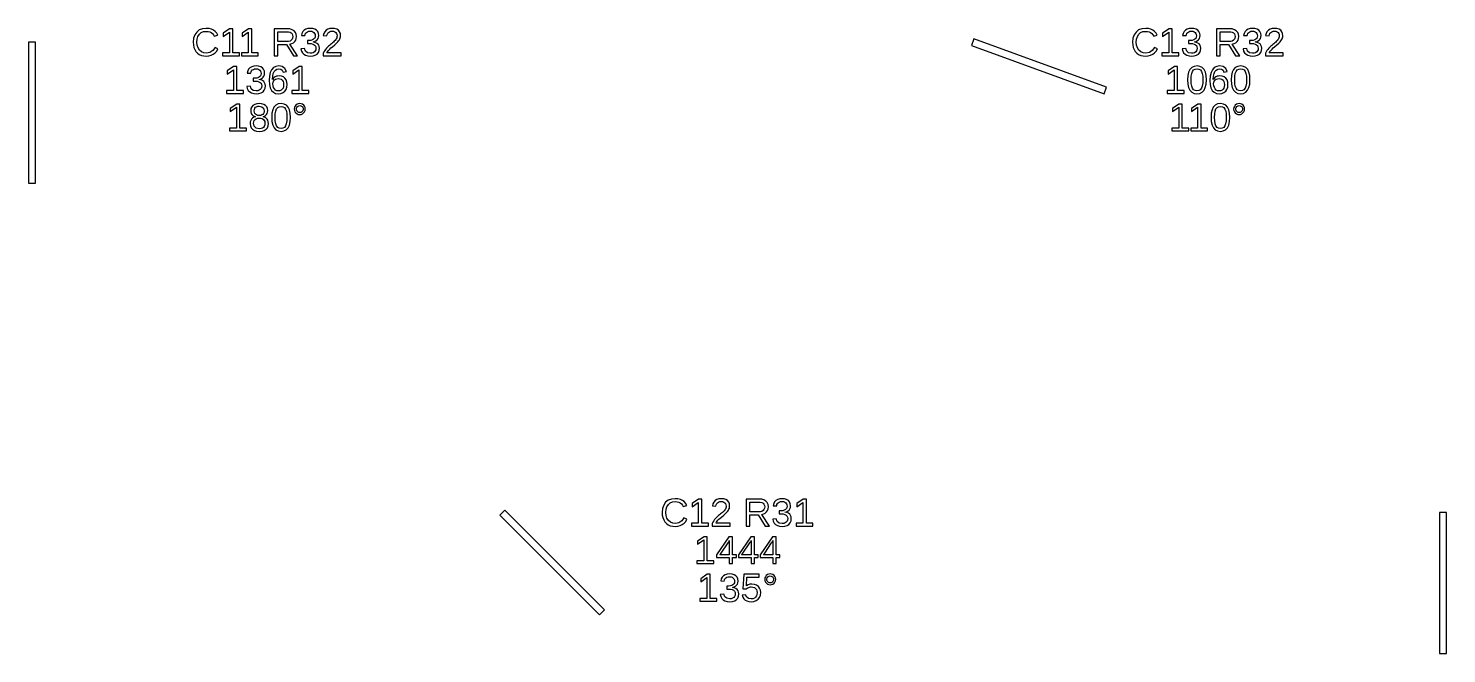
# Model space of a CAD drawing. Extents: x 206 to 2890, y 20 to 453.
# Drawn here: x 1223.2 to 1524.8, y 20 to 152.9 of the extents above; entities that cross this region are included whole.
import ezdxf

# ---------------------------------------------------------------- set-up
doc = ezdxf.new("R2010")
doc.units = 0
doc.layers.get('0').update_dxf_attribs({"linetype": 'CONTINUOUS'})

msp = doc.modelspace()

# ---------------------------------------------------------------- linework, layer by layer
for points in [[(1261.62, 147.093), (1262.12, 147.222), (1262.57, 147.437), (1262.97, 147.734), (1263.3, 148.109), (1263.56, 148.564), (1262.93, 148.881), (1262.46, 148.219), (1261.86, 147.821), (1261.12, 147.689), (1260.54, 147.76), (1260.04, 147.974), (1259.63, 148.33), (1259.32, 148.803), (1259.14, 149.368), (1259.08, 150.024), (1259.14, 150.685), (1259.31, 151.244), (1259.61, 151.703), (1260.01, 152.043), (1260.5, 152.247), (1261.09, 152.315), (1261.47, 152.286), (1261.82, 152.198), (1262.13, 152.051), (1262.4, 151.848), (1262.62, 151.593), (1262.78, 151.286), (1263.51, 151.53), (1263.28, 151.961), (1262.98, 152.315), (1262.61, 152.592), (1262.17, 152.791), (1261.66, 152.91), (1261.08, 152.95), (1260.27, 152.863), (1259.58, 152.604), (1259.03, 152.173), (1258.62, 151.589), (1258.37, 150.873), (1258.29, 150.024), (1258.32, 149.441), (1258.43, 148.913), (1258.62, 148.44), (1258.87, 148.028), (1259.2, 147.685), (1259.58, 147.41), (1260.03, 147.21), (1260.53, 147.09), (1261.08, 147.05)], [(1268.11, 147.754), (1266.71, 147.754), (1266.71, 152.864), (1266.04, 152.864), (1264.68, 151.933), (1264.68, 151.241), (1265.98, 152.165), (1265.98, 147.754), (1264.52, 147.754), (1264.52, 147.132), (1268.11, 147.132)], [(1272.13, 147.754), (1270.73, 147.754), (1270.73, 152.864), (1270.06, 152.864), (1268.7, 151.933), (1268.7, 151.241), (1269.99, 152.165), (1269.99, 147.754), (1268.53, 147.754), (1268.53, 147.132), (1272.13, 147.132)], [(1276.31, 149.512), (1278.1, 149.512), (1279.58, 147.132), (1280.48, 147.132), (1278.85, 149.601), (1279.26, 149.713), (1279.6, 149.896), (1279.88, 150.151), (1280.09, 150.463), (1280.21, 150.821), (1280.25, 151.225), (1280.19, 151.702), (1280.02, 152.104), (1279.72, 152.431), (1279.32, 152.672), (1278.83, 152.816), (1278.23, 152.864), (1275.53, 152.864), (1275.53, 147.132), (1276.31, 147.132)], [(1276.31, 150.126), (1276.31, 152.242), (1278.15, 152.242), (1278.54, 152.213), (1278.87, 152.125), (1279.13, 151.979), (1279.32, 151.778), (1279.43, 151.524), (1279.47, 151.217), (1279.43, 150.898), (1279.32, 150.63), (1279.13, 150.413), (1278.88, 150.254), (1278.56, 150.158), (1278.18, 150.126)], [(1283.77, 147.099), (1284.25, 147.244), (1284.63, 147.486), (1284.91, 147.816), (1285.08, 148.225), (1285.13, 148.714), (1285.09, 149.06), (1284.98, 149.363), (1284.78, 149.626), (1284.51, 149.835), (1284.17, 149.978), (1283.78, 150.057), (1283.78, 150.073), (1284.14, 150.179), (1284.43, 150.335), (1284.67, 150.539), (1284.84, 150.791), (1284.94, 151.089), (1284.98, 151.432), (1284.92, 151.875), (1284.76, 152.247), (1284.5, 152.549), (1284.14, 152.772), (1283.69, 152.905), (1283.16, 152.95), (1282.66, 152.906), (1282.23, 152.774), (1281.87, 152.555), (1281.58, 152.258), (1281.38, 151.892), (1281.28, 151.457), (1282.02, 151.4), (1282.08, 151.678), (1282.19, 151.911), (1282.37, 152.099), (1282.59, 152.237), (1282.85, 152.32), (1283.15, 152.348), (1283.48, 152.318), (1283.74, 152.229), (1283.95, 152.081), (1284.1, 151.882), (1284.19, 151.64), (1284.22, 151.355), (1284.19, 151.068), (1284.08, 150.826), (1283.89, 150.629), (1283.64, 150.483), (1283.33, 150.395), (1282.96, 150.366), (1282.56, 150.366), (1282.56, 149.731), (1282.97, 149.731), (1283.39, 149.702), (1283.74, 149.615), (1284.01, 149.469), (1284.21, 149.271), (1284.33, 149.028), (1284.37, 148.739), (1284.34, 148.41), (1284.23, 148.14), (1284.06, 147.929), (1283.82, 147.778), (1283.53, 147.687), (1283.19, 147.656), (1282.56, 147.769), (1282.14, 148.108), (1281.94, 148.674), (1281.18, 148.604), (1281.3, 148.134), (1281.5, 147.746), (1281.8, 147.443), (1282.19, 147.225), (1282.65, 147.094), (1283.19, 147.05)], [(1289.72, 147.754), (1286.73, 147.754), (1286.82, 147.946), (1286.96, 148.144), (1287.12, 148.346), (1287.33, 148.559), (1287.58, 148.789), (1287.87, 149.036), (1288.37, 149.457), (1288.76, 149.797), (1289.02, 150.057), (1289.2, 150.277), (1289.36, 150.496), (1289.47, 150.716), (1289.56, 150.936), (1289.61, 151.157), (1289.63, 151.379), (1289.57, 151.843), (1289.42, 152.23), (1289.16, 152.541), (1288.81, 152.768), (1288.36, 152.904), (1287.83, 152.95), (1287.33, 152.905), (1286.9, 152.769), (1286.54, 152.543), (1286.25, 152.24), (1286.05, 151.876), (1285.95, 151.448), (1286.7, 151.379), (1286.76, 151.663), (1286.88, 151.901), (1287.06, 152.093), (1287.28, 152.235), (1287.53, 152.319), (1287.83, 152.348), (1288.13, 152.319), (1288.39, 152.232), (1288.6, 152.087), (1288.75, 151.89), (1288.84, 151.646), (1288.87, 151.355), (1288.86, 151.13), (1288.8, 150.921), (1288.71, 150.728), (1288.6, 150.547), (1288.45, 150.37), (1288.29, 150.199), (1288.11, 150.031), (1287.92, 149.863), (1287.71, 149.695), (1287.49, 149.522), (1287.27, 149.34), (1287.06, 149.148), (1286.84, 148.943), (1286.63, 148.724), (1286.43, 148.488), (1286.24, 148.233), (1286.07, 147.953), (1285.92, 147.648), (1285.92, 147.132), (1289.72, 147.132)], [(1461.31, 147.093), (1461.81, 147.222), (1462.26, 147.437), (1462.66, 147.734), (1462.99, 148.109), (1463.26, 148.564), (1462.62, 148.881), (1462.15, 148.219), (1461.55, 147.821), (1460.81, 147.689), (1460.23, 147.76), (1459.73, 147.974), (1459.32, 148.33), (1459.01, 148.803), (1458.83, 149.368), (1458.77, 150.024), (1458.83, 150.685), (1459, 151.244), (1459.3, 151.703), (1459.7, 152.043), (1460.19, 152.247), (1460.78, 152.315), (1461.16, 152.286), (1461.51, 152.198), (1461.83, 152.051), (1462.09, 151.848), (1462.31, 151.593), (1462.47, 151.286), (1463.2, 151.53), (1462.97, 151.961), (1462.67, 152.315), (1462.3, 152.592), (1461.86, 152.791), (1461.35, 152.91), (1460.77, 152.95), (1459.96, 152.863), (1459.28, 152.604), (1458.72, 152.173), (1458.31, 151.589), (1458.06, 150.873), (1457.98, 150.024), (1458.02, 149.441), (1458.13, 148.913), (1458.31, 148.44), (1458.56, 148.028), (1458.89, 147.685), (1459.27, 147.41), (1459.72, 147.21), (1460.22, 147.09), (1460.77, 147.05)], [(1467.8, 147.754), (1466.41, 147.754), (1466.41, 152.864), (1465.73, 152.864), (1464.37, 151.933), (1464.37, 151.241), (1465.67, 152.165), (1465.67, 147.754), (1464.21, 147.754), (1464.21, 147.132), (1467.8, 147.132)], [(1471.11, 147.099), (1471.59, 147.244), (1471.97, 147.486), (1472.25, 147.816), (1472.42, 148.225), (1472.48, 148.714), (1472.44, 149.06), (1472.32, 149.363), (1472.12, 149.626), (1471.85, 149.835), (1471.51, 149.978), (1471.12, 150.057), (1471.12, 150.073), (1471.48, 150.179), (1471.77, 150.335), (1472.01, 150.539), (1472.18, 150.791), (1472.28, 151.089), (1472.32, 151.432), (1472.26, 151.875), (1472.1, 152.247), (1471.84, 152.549), (1471.48, 152.772), (1471.03, 152.905), (1470.5, 152.95), (1470, 152.906), (1469.57, 152.774), (1469.21, 152.555), (1468.92, 152.258), (1468.72, 151.892), (1468.62, 151.457), (1469.36, 151.4), (1469.42, 151.678), (1469.54, 151.911), (1469.71, 152.099), (1469.93, 152.237), (1470.19, 152.32), (1470.49, 152.348), (1470.82, 152.318), (1471.08, 152.229), (1471.29, 152.081), (1471.44, 151.882), (1471.53, 151.64), (1471.56, 151.355), (1471.53, 151.068), (1471.42, 150.826), (1471.23, 150.629), (1470.98, 150.483), (1470.67, 150.395), (1470.3, 150.366), (1469.9, 150.366), (1469.9, 149.731), (1470.32, 149.731), (1470.73, 149.702), (1471.08, 149.615), (1471.35, 149.469), (1471.55, 149.271), (1471.68, 149.028), (1471.72, 148.739), (1471.68, 148.41), (1471.57, 148.14), (1471.4, 147.929), (1471.16, 147.778), (1470.87, 147.687), (1470.53, 147.656), (1469.9, 147.769), (1469.49, 148.108), (1469.28, 148.674), (1468.53, 148.604), (1468.64, 148.134), (1468.84, 147.746), (1469.14, 147.443), (1469.53, 147.225), (1469.99, 147.094), (1470.53, 147.05)], [(1476.62, 149.512), (1478.4, 149.512), (1479.89, 147.132), (1480.79, 147.132), (1479.16, 149.601), (1479.57, 149.713), (1479.91, 149.896), (1480.19, 150.151), (1480.4, 150.463), (1480.52, 150.821), (1480.56, 151.225), (1480.5, 151.702), (1480.33, 152.104), (1480.03, 152.431), (1479.63, 152.672), (1479.14, 152.816), (1478.54, 152.864), (1475.84, 152.864), (1475.84, 147.132), (1476.62, 147.132)], [(1476.62, 150.126), (1476.62, 152.242), (1478.46, 152.242), (1478.85, 152.213), (1479.18, 152.125), (1479.44, 151.979), (1479.63, 151.778), (1479.74, 151.524), (1479.78, 151.217), (1479.74, 150.898), (1479.63, 150.63), (1479.44, 150.413), (1479.19, 150.254), (1478.87, 150.158), (1478.49, 150.126)], [(1484.07, 147.099), (1484.56, 147.244), (1484.94, 147.486), (1485.22, 147.816), (1485.39, 148.225), (1485.44, 148.714), (1485.4, 149.06), (1485.28, 149.363), (1485.09, 149.626), (1484.82, 149.835), (1484.48, 149.978), (1484.08, 150.057), (1484.08, 150.073), (1484.44, 150.179), (1484.74, 150.335), (1484.98, 150.539), (1485.15, 150.791), (1485.25, 151.089), (1485.29, 151.432), (1485.23, 151.875), (1485.07, 152.247), (1484.81, 152.549), (1484.45, 152.772), (1484, 152.905), (1483.47, 152.95), (1482.97, 152.906), (1482.54, 152.774), (1482.17, 152.555), (1481.89, 152.258), (1481.69, 151.892), (1481.59, 151.457), (1482.33, 151.4), (1482.39, 151.678), (1482.5, 151.911), (1482.68, 152.099), (1482.89, 152.237), (1483.16, 152.32), (1483.46, 152.348), (1483.78, 152.318), (1484.05, 152.229), (1484.26, 152.081), (1484.41, 151.882), (1484.5, 151.64), (1484.53, 151.355), (1484.5, 151.068), (1484.39, 150.826), (1484.2, 150.629), (1483.95, 150.483), (1483.64, 150.395), (1483.27, 150.366), (1482.87, 150.366), (1482.87, 149.731), (1483.28, 149.731), (1483.7, 149.702), (1484.05, 149.615), (1484.32, 149.469), (1484.52, 149.271), (1484.64, 149.028), (1484.68, 148.739), (1484.65, 148.41), (1484.54, 148.14), (1484.37, 147.929), (1484.13, 147.778), (1483.84, 147.687), (1483.5, 147.656), (1482.87, 147.769), (1482.45, 148.108), (1482.25, 148.674), (1481.49, 148.604), (1481.6, 148.134), (1481.81, 147.746), (1482.11, 147.443), (1482.49, 147.225), (1482.96, 147.094), (1483.5, 147.05)], [(1490.03, 147.754), (1487.04, 147.754), (1487.13, 147.946), (1487.27, 148.144), (1487.43, 148.346), (1487.64, 148.559), (1487.89, 148.789), (1488.18, 149.036), (1488.68, 149.457), (1489.07, 149.797), (1489.33, 150.057), (1489.51, 150.277), (1489.67, 150.496), (1489.78, 150.716), (1489.87, 150.936), (1489.92, 151.157), (1489.94, 151.379), (1489.88, 151.843), (1489.73, 152.23), (1489.47, 152.541), (1489.12, 152.768), (1488.67, 152.904), (1488.14, 152.95), (1487.64, 152.905), (1487.21, 152.769), (1486.85, 152.543), (1486.56, 152.24), (1486.36, 151.876), (1486.26, 151.448), (1487.01, 151.379), (1487.07, 151.663), (1487.19, 151.901), (1487.37, 152.093), (1487.59, 152.235), (1487.84, 152.319), (1488.14, 152.348), (1488.44, 152.319), (1488.7, 152.232), (1488.91, 152.087), (1489.06, 151.89), (1489.15, 151.646), (1489.18, 151.355), (1489.17, 151.13), (1489.11, 150.921), (1489.02, 150.728), (1488.9, 150.547), (1488.76, 150.37), (1488.6, 150.199), (1488.42, 150.031), (1488.23, 149.863), (1488.02, 149.695), (1487.8, 149.522), (1487.58, 149.34), (1487.36, 149.148), (1487.15, 148.943), (1486.94, 148.724), (1486.74, 148.488), (1486.55, 148.233), (1486.38, 147.953), (1486.23, 147.648), (1486.23, 147.132), (1490.03, 147.132)], [(1224.75, 150), (1223.25, 150), (1223.25, 120), (1224.75, 120)], [(1452.45, 140.444), (1424.26, 150.705), (1423.74, 149.295), (1451.93, 139.035)], [(1268.96, 139.754), (1267.56, 139.754), (1267.56, 144.864), (1266.89, 144.864), (1265.53, 143.933), (1265.53, 143.241), (1266.83, 144.165), (1266.83, 139.754), (1265.37, 139.754), (1265.37, 139.132), (1268.96, 139.132)], [(1272.26, 139.099), (1272.74, 139.244), (1273.13, 139.486), (1273.41, 139.816), (1273.58, 140.225), (1273.63, 140.714), (1273.59, 141.06), (1273.47, 141.363), (1273.28, 141.626), (1273.01, 141.835), (1272.67, 141.978), (1272.27, 142.057), (1272.27, 142.073), (1272.63, 142.179), (1272.93, 142.335), (1273.17, 142.539), (1273.34, 142.791), (1273.44, 143.089), (1273.47, 143.432), (1273.42, 143.875), (1273.26, 144.247), (1273, 144.549), (1272.64, 144.772), (1272.19, 144.905), (1271.66, 144.95), (1271.16, 144.906), (1270.73, 144.774), (1270.36, 144.555), (1270.08, 144.258), (1269.88, 143.892), (1269.78, 143.457), (1270.52, 143.4), (1270.58, 143.678), (1270.69, 143.911), (1270.86, 144.099), (1271.08, 144.237), (1271.35, 144.32), (1271.65, 144.348), (1271.97, 144.318), (1272.24, 144.229), (1272.45, 144.081), (1272.6, 143.882), (1272.69, 143.64), (1272.72, 143.355), (1272.69, 143.068), (1272.57, 142.826), (1272.39, 142.629), (1272.14, 142.483), (1271.83, 142.395), (1271.46, 142.366), (1271.06, 142.366), (1271.06, 141.731), (1271.47, 141.731), (1271.89, 141.702), (1272.24, 141.615), (1272.51, 141.469), (1272.71, 141.271), (1272.83, 141.028), (1272.87, 140.739), (1272.84, 140.41), (1272.73, 140.14), (1272.56, 139.929), (1272.32, 139.778), (1272.03, 139.687), (1271.69, 139.656), (1271.06, 139.769), (1270.64, 140.108), (1270.44, 140.674), (1269.68, 140.604), (1269.79, 140.134), (1270, 139.746), (1270.3, 139.443), (1270.68, 139.225), (1271.15, 139.094), (1271.69, 139.05)], [(1276.95, 139.108), (1277.41, 139.283), (1277.78, 139.575), (1278.05, 139.967), (1278.21, 140.445), (1278.27, 141.007), (1278.22, 141.528), (1278.06, 141.973), (1277.8, 142.342), (1277.46, 142.618), (1277.04, 142.783), (1276.54, 142.838), (1276.24, 142.817), (1275.97, 142.752), (1275.71, 142.645), (1275.49, 142.496), (1275.3, 142.309), (1275.15, 142.081), (1275.19, 142.761), (1275.3, 143.325), (1275.5, 143.772), (1275.76, 144.096), (1276.08, 144.291), (1276.47, 144.356), (1276.89, 144.278), (1277.21, 144.045), (1277.41, 143.656), (1278.11, 143.782), (1277.78, 144.431), (1277.23, 144.82), (1276.47, 144.95), (1275.87, 144.861), (1275.36, 144.595), (1274.96, 144.152), (1274.66, 143.544), (1274.48, 142.782), (1274.42, 141.866), (1274.48, 141.022), (1274.65, 140.323), (1274.94, 139.77), (1275.33, 139.37), (1275.82, 139.13), (1276.42, 139.05)], [(1282.86, 139.754), (1281.47, 139.754), (1281.47, 144.864), (1280.79, 144.864), (1279.44, 143.933), (1279.44, 143.241), (1280.73, 144.165), (1280.73, 139.754), (1279.27, 139.754), (1279.27, 139.132), (1282.86, 139.132)], [(1468.96, 139.754), (1467.56, 139.754), (1467.56, 144.864), (1466.89, 144.864), (1465.53, 143.933), (1465.53, 143.241), (1466.83, 144.165), (1466.83, 139.754), (1465.37, 139.754), (1465.37, 139.132), (1468.96, 139.132)], [(1472.28, 139.134), (1472.78, 139.387), (1473.17, 139.807), (1473.45, 140.387), (1473.62, 141.118), (1473.67, 142), (1473.62, 142.894), (1473.46, 143.629), (1473.19, 144.205), (1472.81, 144.619), (1472.31, 144.867), (1471.7, 144.95), (1471.06, 144.868), (1470.56, 144.623), (1470.17, 144.213), (1469.91, 143.64), (1469.74, 142.902), (1469.69, 142), (1469.75, 141.114), (1469.91, 140.382), (1470.19, 139.803), (1470.57, 139.385), (1471.07, 139.134), (1471.67, 139.05)], [(1476.95, 139.108), (1477.41, 139.283), (1477.78, 139.575), (1478.05, 139.967), (1478.21, 140.445), (1478.27, 141.007), (1478.22, 141.528), (1478.06, 141.973), (1477.8, 142.342), (1477.46, 142.618), (1477.04, 142.783), (1476.54, 142.838), (1476.24, 142.817), (1475.97, 142.752), (1475.71, 142.645), (1475.49, 142.496), (1475.3, 142.309), (1475.15, 142.081), (1475.19, 142.761), (1475.3, 143.325), (1475.5, 143.772), (1475.76, 144.096), (1476.08, 144.291), (1476.47, 144.356), (1476.89, 144.278), (1477.21, 144.045), (1477.41, 143.656), (1478.11, 143.782), (1477.78, 144.431), (1477.23, 144.82), (1476.47, 144.95), (1475.87, 144.861), (1475.36, 144.595), (1474.96, 144.152), (1474.66, 143.544), (1474.48, 142.782), (1474.42, 141.866), (1474.48, 141.022), (1474.65, 140.323), (1474.94, 139.77), (1475.33, 139.37), (1475.82, 139.13), (1476.42, 139.05)], [(1481.55, 139.134), (1482.05, 139.387), (1482.44, 139.807), (1482.72, 140.387), (1482.89, 141.118), (1482.94, 142), (1482.89, 142.894), (1482.73, 143.629), (1482.46, 144.205), (1482.08, 144.619), (1481.58, 144.867), (1480.97, 144.95), (1480.33, 144.868), (1479.83, 144.623), (1479.44, 144.213), (1479.17, 143.64), (1479.01, 142.902), (1478.96, 142), (1479.02, 141.114), (1479.18, 140.382), (1479.46, 139.803), (1479.84, 139.385), (1480.34, 139.134), (1480.94, 139.05)], [(1276.07, 139.687), (1275.79, 139.828), (1275.55, 140.063), (1275.37, 140.372), (1275.26, 140.734), (1275.22, 141.15), (1275.26, 141.474), (1275.36, 141.749), (1275.54, 141.974), (1275.77, 142.14), (1276.05, 142.239), (1276.37, 142.273), (1276.7, 142.235), (1276.99, 142.122), (1277.22, 141.935), (1277.39, 141.678), (1277.49, 141.358), (1277.52, 140.975), (1277.49, 140.589), (1277.39, 140.263), (1277.22, 139.996), (1277, 139.798), (1276.72, 139.68), (1276.39, 139.64)], [(1471.29, 139.711), (1470.97, 139.9), (1470.73, 140.214), (1470.56, 140.664), (1470.46, 141.259), (1470.43, 142), (1470.46, 142.759), (1470.56, 143.362), (1470.73, 143.806), (1470.97, 144.112), (1471.29, 144.295), (1471.7, 144.356), (1472.09, 144.294), (1472.41, 144.108), (1472.64, 143.798), (1472.8, 143.351), (1472.9, 142.751), (1472.93, 142), (1472.9, 141.271), (1472.8, 140.68), (1472.63, 140.226), (1472.39, 139.905), (1472.07, 139.712), (1471.68, 139.648)], [(1476.07, 139.687), (1475.79, 139.828), (1475.55, 140.063), (1475.37, 140.372), (1475.26, 140.734), (1475.22, 141.15), (1475.26, 141.474), (1475.36, 141.749), (1475.54, 141.974), (1475.77, 142.14), (1476.05, 142.239), (1476.37, 142.273), (1476.7, 142.235), (1476.99, 142.122), (1477.22, 141.935), (1477.39, 141.678), (1477.49, 141.358), (1477.52, 140.975), (1477.49, 140.589), (1477.39, 140.263), (1477.22, 139.996), (1477, 139.798), (1476.72, 139.68), (1476.39, 139.64)], [(1480.55, 139.711), (1480.24, 139.9), (1480, 140.214), (1479.83, 140.664), (1479.73, 141.259), (1479.7, 142), (1479.73, 142.759), (1479.83, 143.362), (1480, 143.806), (1480.23, 144.112), (1480.56, 144.295), (1480.97, 144.356), (1481.36, 144.294), (1481.68, 144.108), (1481.91, 143.798), (1482.07, 143.351), (1482.17, 142.751), (1482.2, 142), (1482.17, 141.271), (1482.07, 140.68), (1481.9, 140.226), (1481.66, 139.905), (1481.34, 139.712), (1480.95, 139.648)], [(1269.61, 131.754), (1268.21, 131.754), (1268.21, 136.864), (1267.54, 136.864), (1266.18, 135.933), (1266.18, 135.241), (1267.48, 136.165), (1267.48, 131.754), (1266.02, 131.754), (1266.02, 131.132), (1269.61, 131.132)], [(1272.92, 131.099), (1273.4, 131.247), (1273.78, 131.494), (1274.06, 131.828), (1274.23, 132.24), (1274.29, 132.731), (1274.25, 133.087), (1274.15, 133.401), (1273.98, 133.672), (1273.75, 133.892), (1273.47, 134.047), (1273.13, 134.138), (1273.13, 134.155), (1273.42, 134.247), (1273.67, 134.401), (1273.87, 134.614), (1274.03, 134.873), (1274.12, 135.159), (1274.15, 135.473), (1274.09, 135.895), (1273.93, 136.254), (1273.66, 136.551), (1273.29, 136.773), (1272.84, 136.906), (1272.32, 136.95), (1271.81, 136.905), (1271.37, 136.769), (1271, 136.543), (1270.73, 136.244), (1270.57, 135.89), (1270.51, 135.481), (1270.54, 135.167), (1270.63, 134.881), (1270.78, 134.623), (1270.99, 134.407), (1271.23, 134.248), (1271.52, 134.146), (1271.52, 134.13), (1271.21, 134.042), (1270.93, 133.888), (1270.7, 133.666), (1270.52, 133.391), (1270.41, 133.077), (1270.38, 132.722), (1270.44, 132.229), (1270.61, 131.816), (1270.9, 131.486), (1271.29, 131.244), (1271.77, 131.099), (1272.34, 131.05)], [(1272.01, 134.452), (1271.75, 134.538), (1271.54, 134.681), (1271.39, 134.88), (1271.29, 135.13), (1271.26, 135.432), (1271.29, 135.728), (1271.38, 135.971), (1271.53, 136.16), (1271.74, 136.296), (1272, 136.377), (1272.32, 136.405), (1272.91, 136.297), (1273.27, 135.972), (1273.39, 135.432), (1273.36, 135.11), (1273.27, 134.853), (1273.11, 134.661), (1272.91, 134.529), (1272.64, 134.45), (1272.33, 134.423)], [(1277.56, 131.134), (1278.06, 131.387), (1278.45, 131.807), (1278.73, 132.387), (1278.9, 133.118), (1278.96, 134), (1278.91, 134.894), (1278.75, 135.629), (1278.48, 136.205), (1278.1, 136.619), (1277.6, 136.867), (1276.98, 136.95), (1276.35, 136.868), (1275.84, 136.623), (1275.46, 136.213), (1275.19, 135.64), (1275.03, 134.902), (1274.98, 134), (1275.03, 133.114), (1275.2, 132.382), (1275.47, 131.803), (1275.86, 131.385), (1276.35, 131.134), (1276.96, 131.05)], [(1276.57, 131.711), (1276.25, 131.9), (1276.02, 132.214), (1275.85, 132.664), (1275.75, 133.259), (1275.72, 134), (1275.75, 134.759), (1275.85, 135.362), (1276.01, 135.806), (1276.25, 136.112), (1276.57, 136.295), (1276.98, 136.356), (1277.38, 136.294), (1277.7, 136.108), (1277.93, 135.798), (1278.09, 135.351), (1278.18, 134.751), (1278.22, 134), (1278.18, 133.271), (1278.08, 132.68), (1277.91, 132.226), (1277.68, 131.905), (1277.36, 131.712), (1276.97, 131.648)], [(1281.25, 134.668), (1281.53, 134.781), (1281.77, 134.968), (1281.96, 135.21), (1282.08, 135.484), (1282.12, 135.79), (1282.08, 136.097), (1281.97, 136.371), (1281.78, 136.612), (1281.53, 136.8), (1281.26, 136.912), (1280.95, 136.95), (1280.64, 136.912), (1280.36, 136.798), (1280.12, 136.608), (1279.93, 136.365), (1279.82, 136.093), (1279.78, 135.79), (1279.82, 135.488), (1279.93, 135.215), (1280.13, 134.972), (1280.37, 134.783), (1280.64, 134.669), (1280.95, 134.631)], [(1280.76, 135.082), (1280.59, 135.154), (1280.44, 135.274), (1280.32, 135.427), (1280.25, 135.599), (1280.23, 135.79), (1280.25, 135.981), (1280.32, 136.154), (1280.44, 136.307), (1280.59, 136.427), (1280.76, 136.499), (1280.95, 136.523), (1281.14, 136.499), (1281.31, 136.429), (1281.46, 136.311), (1281.58, 136.159), (1281.65, 135.986), (1281.67, 135.79), (1281.65, 135.597), (1281.58, 135.424), (1281.46, 135.271), (1281.31, 135.153), (1281.14, 135.082), (1280.95, 135.058)], [(1469.92, 131.754), (1468.52, 131.754), (1468.52, 136.864), (1467.85, 136.864), (1466.49, 135.933), (1466.49, 135.241), (1467.79, 136.165), (1467.79, 131.754), (1466.33, 131.754), (1466.33, 131.132), (1469.92, 131.132)], [(1473.93, 131.754), (1472.54, 131.754), (1472.54, 136.864), (1471.86, 136.864), (1470.51, 135.933), (1470.51, 135.241), (1471.8, 136.165), (1471.8, 131.754), (1470.34, 131.754), (1470.34, 131.132), (1473.93, 131.132)], [(1477.25, 131.134), (1477.75, 131.387), (1478.14, 131.807), (1478.43, 132.387), (1478.59, 133.118), (1478.65, 134), (1478.6, 134.894), (1478.44, 135.629), (1478.17, 136.205), (1477.79, 136.619), (1477.29, 136.867), (1476.67, 136.95), (1476.04, 136.868), (1475.53, 136.623), (1475.15, 136.213), (1474.88, 135.64), (1474.72, 134.902), (1474.67, 134), (1474.72, 133.114), (1474.89, 132.382), (1475.16, 131.803), (1475.55, 131.385), (1476.04, 131.134), (1476.65, 131.05)], [(1476.26, 131.711), (1475.95, 131.9), (1475.71, 132.214), (1475.54, 132.664), (1475.44, 133.259), (1475.41, 134), (1475.44, 134.759), (1475.54, 135.362), (1475.7, 135.806), (1475.94, 136.112), (1476.27, 136.295), (1476.67, 136.356), (1477.07, 136.294), (1477.39, 136.108), (1477.62, 135.798), (1477.78, 135.351), (1477.87, 134.751), (1477.91, 134), (1477.87, 133.271), (1477.77, 132.68), (1477.6, 132.226), (1477.37, 131.905), (1477.05, 131.712), (1476.66, 131.648)], [(1480.95, 134.668), (1481.22, 134.781), (1481.46, 134.968), (1481.66, 135.21), (1481.77, 135.484), (1481.81, 135.79), (1481.77, 136.097), (1481.66, 136.371), (1481.47, 136.612), (1481.23, 136.8), (1480.95, 136.912), (1480.64, 136.95), (1480.33, 136.912), (1480.06, 136.798), (1479.81, 136.608), (1479.62, 136.365), (1479.51, 136.093), (1479.47, 135.79), (1479.51, 135.488), (1479.63, 135.215), (1479.82, 134.972), (1480.06, 134.783), (1480.34, 134.669), (1480.64, 134.631)], [(1480.45, 135.082), (1480.28, 135.154), (1480.13, 135.274), (1480.01, 135.427), (1479.94, 135.599), (1479.92, 135.79), (1479.94, 135.981), (1480.01, 136.154), (1480.13, 136.307), (1480.28, 136.427), (1480.45, 136.499), (1480.64, 136.523), (1480.83, 136.499), (1481, 136.429), (1481.16, 136.311), (1481.27, 136.159), (1481.34, 135.986), (1481.36, 135.79), (1481.34, 135.597), (1481.27, 135.424), (1481.15, 135.271), (1481, 135.153), (1480.83, 135.082), (1480.64, 135.058)], [(1271.67, 131.731), (1271.27, 132.126), (1271.14, 132.783), (1271.17, 133.098), (1271.27, 133.365), (1271.45, 133.583), (1271.68, 133.745), (1271.97, 133.842), (1272.32, 133.874), (1272.67, 133.844), (1272.97, 133.754), (1273.21, 133.603), (1273.39, 133.394), (1273.49, 133.126), (1273.53, 132.8), (1273.5, 132.42), (1273.4, 132.115), (1273.23, 131.886), (1273.01, 131.727), (1272.71, 131.631), (1272.34, 131.599)], [(1361.31, 47.0931), (1361.81, 47.2219), (1362.26, 47.4367), (1362.66, 47.7337), (1362.99, 48.1094), (1363.26, 48.5637), (1362.62, 48.8811), (1362.15, 48.2188), (1361.55, 47.8214), (1360.81, 47.6889), (1360.23, 47.7601), (1359.73, 47.9737), (1359.32, 48.3297), (1359.01, 48.8028), (1358.83, 49.3677), (1358.77, 50.0244), (1358.83, 50.6847), (1359, 51.2441), (1359.3, 51.7027), (1359.7, 52.0429), (1360.19, 52.2471), (1360.78, 52.3151), (1361.16, 52.2857), (1361.51, 52.1976), (1361.83, 52.0506), (1362.09, 51.8481), (1362.31, 51.5932), (1362.47, 51.2857), (1363.2, 51.5298), (1362.97, 51.9607), (1362.67, 52.3146), (1362.3, 52.5918), (1361.86, 52.7907), (1361.35, 52.9101), (1360.77, 52.9498), (1359.96, 52.8635), (1359.28, 52.6045), (1358.72, 52.1727), (1358.31, 51.5886), (1358.06, 50.8725), (1357.98, 50.0244), (1358.02, 49.4415), (1358.13, 48.9132), (1358.31, 48.4396), (1358.56, 48.0278), (1358.89, 47.6847), (1359.27, 47.4102), (1359.72, 47.2102), (1360.22, 47.0902), (1360.77, 47.0502)], [(1367.8, 47.754), (1366.41, 47.754), (1366.41, 52.8644), (1365.73, 52.8644), (1364.37, 51.9327), (1364.37, 51.241), (1365.67, 52.1646), (1365.67, 47.754), (1364.21, 47.754), (1364.21, 47.1315), (1367.8, 47.1315)], [(1372.42, 47.754), (1369.43, 47.754), (1369.53, 47.9464), (1369.66, 48.1437), (1369.83, 48.346), (1370.04, 48.5592), (1370.29, 48.7891), (1370.58, 49.0357), (1371.08, 49.4566), (1371.47, 49.797), (1371.73, 50.0569), (1371.91, 50.2767), (1372.06, 50.4964), (1372.18, 50.7161), (1372.27, 50.9363), (1372.32, 51.1573), (1372.33, 51.3793), (1372.28, 51.8429), (1372.13, 52.2301), (1371.87, 52.5409), (1371.51, 52.7681), (1371.07, 52.9044), (1370.54, 52.9498), (1370.04, 52.9046), (1369.61, 52.769), (1369.24, 52.5429), (1368.96, 52.2405), (1368.76, 51.8757), (1368.66, 51.4485), (1369.41, 51.3793), (1369.47, 51.663), (1369.59, 51.901), (1369.76, 52.0933), (1369.98, 52.2346), (1370.24, 52.3194), (1370.54, 52.3477), (1370.84, 52.3187), (1371.1, 52.2319), (1371.3, 52.0873), (1371.46, 51.8902), (1371.55, 51.646), (1371.58, 51.3549), (1371.56, 51.1297), (1371.51, 50.9209), (1371.42, 50.7283), (1371.3, 50.5465), (1371.16, 50.3702), (1371, 50.1993), (1370.82, 50.0312), (1370.62, 49.863), (1370.42, 49.6948), (1370.2, 49.5219), (1369.98, 49.3395), (1369.76, 49.1476), (1369.55, 48.9432), (1369.34, 48.7235), (1369.13, 48.4884), (1368.94, 48.2332), (1368.78, 47.9532), (1368.63, 47.6482), (1368.63, 47.1315), (1372.42, 47.1315)], [(1376.62, 49.5117), (1378.4, 49.5117), (1379.89, 47.1315), (1380.79, 47.1315), (1379.16, 49.6012), (1379.57, 49.7129), (1379.91, 49.896), (1380.19, 50.1505), (1380.4, 50.4634), (1380.52, 50.8214), (1380.56, 51.2247), (1380.5, 51.7023), (1380.33, 52.1044), (1380.03, 52.4311), (1379.63, 52.6718), (1379.14, 52.8163), (1378.54, 52.8644), (1375.84, 52.8644), (1375.84, 47.1315), (1376.62, 47.1315)], [(1376.62, 50.1261), (1376.62, 52.2419), (1378.46, 52.2419), (1378.85, 52.2127), (1379.18, 52.1253), (1379.44, 51.9795), (1379.63, 51.7781), (1379.74, 51.5238), (1379.78, 51.2166), (1379.74, 50.8976), (1379.63, 50.6298), (1379.44, 50.413), (1379.19, 50.2536), (1378.87, 50.158), (1378.49, 50.1261)], [(1384.07, 47.0985), (1384.56, 47.2437), (1384.94, 47.4855), (1385.22, 47.8155), (1385.39, 48.2251), (1385.44, 48.7143), (1385.4, 49.0597), (1385.28, 49.3635), (1385.09, 49.6257), (1384.82, 49.8345), (1384.48, 49.9783), (1384.08, 50.0569), (1384.08, 50.0732), (1384.44, 50.1792), (1384.74, 50.3345), (1384.98, 50.5391), (1385.15, 50.7911), (1385.25, 51.0888), (1385.29, 51.4322), (1385.23, 51.8746), (1385.07, 52.2468), (1384.81, 52.549), (1384.45, 52.7717), (1384, 52.9053), (1383.47, 52.9498), (1382.97, 52.906), (1382.54, 52.7744), (1382.17, 52.5552), (1381.89, 52.2577), (1381.69, 51.8915), (1381.59, 51.4566), (1382.33, 51.3996), (1382.39, 51.6781), (1382.5, 51.9114), (1382.68, 52.0995), (1382.89, 52.2374), (1383.16, 52.3201), (1383.46, 52.3477), (1383.78, 52.3181), (1384.05, 52.2292), (1384.26, 52.0812), (1384.41, 51.882), (1384.5, 51.6399), (1384.53, 51.3549), (1384.5, 51.068), (1384.39, 50.826), (1384.2, 50.6286), (1383.95, 50.4828), (1383.64, 50.3953), (1383.27, 50.3662), (1382.87, 50.3662), (1382.87, 49.7314), (1383.28, 49.7314), (1383.7, 49.7023), (1384.05, 49.6148), (1384.32, 49.469), (1384.52, 49.2712), (1384.64, 49.0278), (1384.68, 48.7387), (1384.65, 48.41), (1384.54, 48.1401), (1384.37, 47.929), (1384.13, 47.7775), (1383.84, 47.6867), (1383.5, 47.6564), (1382.87, 47.7694), (1382.45, 48.1085), (1382.25, 48.6736), (1381.49, 48.6044), (1381.6, 48.1336), (1381.81, 47.7464), (1382.11, 47.4428), (1382.49, 47.2247), (1382.96, 47.0938), (1383.5, 47.0502)], [(1390.04, 47.754), (1388.64, 47.754), (1388.64, 52.8644), (1387.97, 52.8644), (1386.61, 51.9327), (1386.61, 51.241), (1387.91, 52.1646), (1387.91, 47.754), (1386.45, 47.754), (1386.45, 47.1315), (1390.04, 47.1315)], [(1345.74, 29.3171), (1324.53, 50.5303), (1323.47, 49.4697), (1344.68, 28.2565)], [(1524.75, 50), (1523.25, 50), (1523.25, 20), (1524.75, 20)], [(1368.96, 39.7559), (1367.56, 39.7559), (1367.56, 44.8663), (1366.89, 44.8663), (1365.53, 43.9346), (1365.53, 43.2429), (1366.83, 44.1665), (1366.83, 39.7559), (1365.37, 39.7559), (1365.37, 39.1334), (1368.96, 39.1334)], [(1372.95, 40.4314), (1373.76, 40.4314), (1373.76, 41.0092), (1372.95, 41.0092), (1372.95, 44.8663), (1372.18, 44.8663), (1369.56, 41.001), (1369.56, 40.4314), (1372.26, 40.4314), (1372.26, 39.1334), (1372.95, 39.1334)], [(1370.23, 41.0092), (1370.3, 41.0905), (1370.52, 41.3916), (1371.99, 43.5562), (1372.03, 43.6204), (1372.08, 43.7099), (1372.14, 43.8247), (1372.2, 43.9337), (1372.24, 44.0055), (1372.26, 44.0404), (1372.26, 41.0092)], [(1377.58, 40.4314), (1378.39, 40.4314), (1378.39, 41.0092), (1377.58, 41.0092), (1377.58, 44.8663), (1376.82, 44.8663), (1374.19, 41.001), (1374.19, 40.4314), (1376.89, 40.4314), (1376.89, 39.1334), (1377.58, 39.1334)], [(1374.87, 41.0092), (1374.93, 41.0905), (1375.15, 41.3916), (1376.62, 43.5562), (1376.66, 43.6204), (1376.71, 43.7099), (1376.78, 43.8247), (1376.84, 43.9337), (1376.88, 44.0055), (1376.89, 44.0404), (1376.89, 41.0092)], [(1382.22, 40.4314), (1383.02, 40.4314), (1383.02, 41.0092), (1382.22, 41.0092), (1382.22, 44.8663), (1381.45, 44.8663), (1378.83, 41.001), (1378.83, 40.4314), (1381.53, 40.4314), (1381.53, 39.1334), (1382.22, 39.1334)], [(1379.5, 41.0092), (1379.57, 41.0905), (1379.79, 41.3916), (1381.25, 43.5562), (1381.3, 43.6204), (1381.35, 43.7099), (1381.41, 43.8247), (1381.47, 43.9337), (1381.51, 44.0055), (1381.53, 44.0404), (1381.53, 41.0092)], [(1369.61, 31.754), (1368.21, 31.754), (1368.21, 36.8644), (1367.54, 36.8644), (1366.18, 35.9327), (1366.18, 35.241), (1367.48, 36.1646), (1367.48, 31.754), (1366.02, 31.754), (1366.02, 31.1315), (1369.61, 31.1315)], [(1372.92, 31.0985), (1373.4, 31.2437), (1373.78, 31.4855), (1374.06, 31.8155), (1374.23, 32.2251), (1374.28, 32.7143), (1374.24, 33.0597), (1374.13, 33.3635), (1373.93, 33.6257), (1373.66, 33.8345), (1373.32, 33.9783), (1372.93, 34.0569), (1372.93, 34.0732), (1373.29, 34.1792), (1373.58, 34.3345), (1373.82, 34.5391), (1373.99, 34.7911), (1374.09, 35.0888), (1374.13, 35.4322), (1374.07, 35.8746), (1373.91, 36.2468), (1373.65, 36.549), (1373.29, 36.7717), (1372.84, 36.9053), (1372.31, 36.9498), (1371.81, 36.906), (1371.38, 36.7744), (1371.02, 36.5552), (1370.73, 36.2577), (1370.53, 35.8915), (1370.43, 35.4566), (1371.17, 35.3996), (1371.23, 35.6781), (1371.34, 35.9114), (1371.52, 36.0995), (1371.74, 36.2374), (1372, 36.3201), (1372.3, 36.3477), (1372.63, 36.3181), (1372.89, 36.2292), (1373.1, 36.0812), (1373.25, 35.882), (1373.34, 35.6399), (1373.37, 35.3549), (1373.34, 35.068), (1373.23, 34.826), (1373.04, 34.6286), (1372.79, 34.4828), (1372.48, 34.3953), (1372.11, 34.3662), (1371.71, 34.3662), (1371.71, 33.7314), (1372.12, 33.7314), (1372.54, 33.7023), (1372.89, 33.6148), (1373.16, 33.469), (1373.36, 33.2712), (1373.48, 33.0278), (1373.52, 32.7387), (1373.49, 32.41), (1373.38, 32.1401), (1373.21, 31.929), (1372.97, 31.7775), (1372.68, 31.6867), (1372.34, 31.6564), (1371.71, 31.7694), (1371.29, 32.1085), (1371.09, 32.6736), (1370.33, 32.6044), (1370.45, 32.1336), (1370.65, 31.7464), (1370.95, 31.4428), (1371.34, 31.2247), (1371.8, 31.0938), (1372.34, 31.0502)], [(1377.49, 31.108), (1377.99, 31.2816), (1378.4, 31.571), (1378.7, 31.9611), (1378.88, 32.4371), (1378.94, 32.9991), (1378.88, 33.4973), (1378.71, 33.9285), (1378.43, 34.2929), (1378.06, 34.5687), (1377.61, 34.7341), (1377.08, 34.7893), (1376.64, 34.7486), (1376.24, 34.6266), (1375.9, 34.4231), (1376.01, 36.2419), (1378.6, 36.2419), (1378.6, 36.8644), (1375.34, 36.8644), (1375.15, 33.7803), (1375.87, 33.7803), (1376.04, 33.915), (1376.21, 34.0208), (1376.38, 34.0976), (1376.56, 34.1496), (1376.74, 34.1808), (1376.93, 34.1912), (1377.29, 34.1541), (1377.59, 34.0429), (1377.84, 33.8576), (1378.03, 33.6121), (1378.14, 33.3205), (1378.17, 32.9828), (1378.14, 32.5974), (1378.03, 32.2712), (1377.84, 32.0042), (1377.59, 31.8065), (1377.28, 31.6878), (1376.92, 31.6482), (1376.36, 31.7427), (1375.96, 32.0262), (1375.73, 32.4986), (1374.98, 32.4132), (1375.11, 32.0059), (1375.32, 31.6682), (1375.61, 31.4001), (1375.97, 31.2057), (1376.4, 31.089), (1376.9, 31.0502)], [(1381.25, 34.6682), (1381.53, 34.7807), (1381.77, 34.9683), (1381.96, 35.2098), (1382.08, 35.4837), (1382.12, 35.7902), (1382.08, 36.0967), (1381.97, 36.3707), (1381.78, 36.6121), (1381.53, 36.7997), (1381.26, 36.9123), (1380.95, 36.9498), (1380.64, 36.9119), (1380.36, 36.7979), (1380.12, 36.608), (1379.93, 36.3653), (1379.82, 36.0927), (1379.78, 35.7902), (1379.82, 35.4878), (1379.93, 35.2152), (1380.13, 34.9724), (1380.37, 34.7826), (1380.64, 34.6686), (1380.95, 34.6307)], [(1380.76, 35.0818), (1380.59, 35.1537), (1380.44, 35.2735), (1380.32, 35.4268), (1380.25, 35.599), (1380.23, 35.7902), (1380.25, 35.9814), (1380.32, 36.1537), (1380.44, 36.3069), (1380.59, 36.4268), (1380.76, 36.4987), (1380.95, 36.5226), (1381.14, 36.4991), (1381.31, 36.4286), (1381.46, 36.311), (1381.58, 36.1591), (1381.65, 35.9855), (1381.67, 35.7902), (1381.65, 35.597), (1381.58, 35.424), (1381.46, 35.2715), (1381.31, 35.1528), (1381.14, 35.0816), (1380.95, 35.0579)]]:
    msp.add_lwpolyline(points, close=True)

doc.saveas('drawing.dxf')
